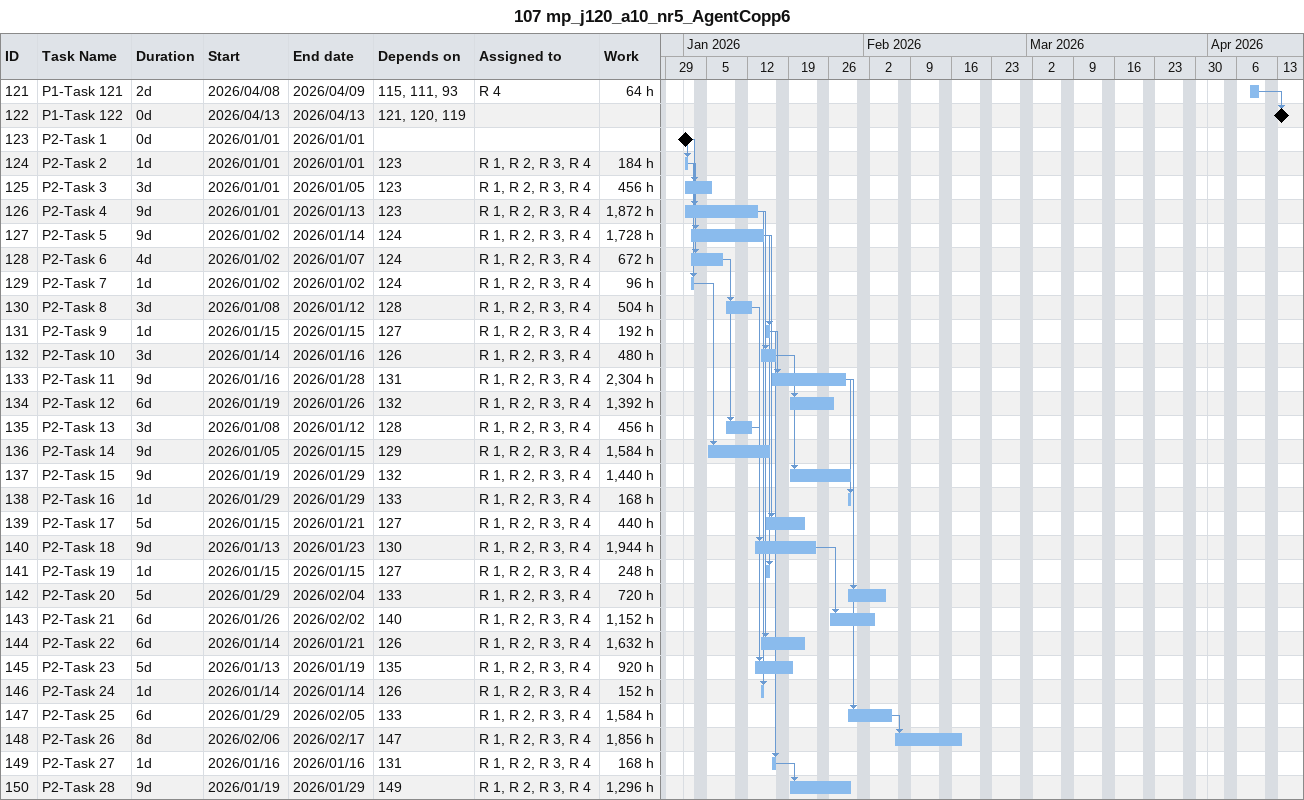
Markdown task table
107 mp_j120_a10_nr5_AgentCopp6

| ID | Task | Duration | Start | Finish | Predecessors | Resources | Work (h) |
|---|---|---|---|---|---|---|---|
| 121 | P1-Task 121 | 2d | 2026-04-08 | 2026-04-09 | 115, 111, 93 | R 4 | 64 |
| 122 | P1-Task 122 | 0d | 2026-04-13 | 2026-04-13 | 121, 120, 119 |  |  |
| 123 | P2-Task 1 | 0d | 2026-01-01 | 2026-01-01 |  |  |  |
| 124 | P2-Task 2 | 1d | 2026-01-01 | 2026-01-01 | 123 | R 1, R 2, R 3, R 4 | 184 |
| 125 | P2-Task 3 | 3d | 2026-01-01 | 2026-01-05 | 123 | R 1, R 2, R 3, R 4 | 456 |
| 126 | P2-Task 4 | 9d | 2026-01-01 | 2026-01-13 | 123 | R 1, R 2, R 3, R 4 | 1872 |
| 127 | P2-Task 5 | 9d | 2026-01-02 | 2026-01-14 | 124 | R 1, R 2, R 3, R 4 | 1728 |
| 128 | P2-Task 6 | 4d | 2026-01-02 | 2026-01-07 | 124 | R 1, R 2, R 3, R 4 | 672 |
| 129 | P2-Task 7 | 1d | 2026-01-02 | 2026-01-02 | 124 | R 1, R 2, R 3, R 4 | 96 |
| 130 | P2-Task 8 | 3d | 2026-01-08 | 2026-01-12 | 128 | R 1, R 2, R 3, R 4 | 504 |
| 131 | P2-Task 9 | 1d | 2026-01-15 | 2026-01-15 | 127 | R 1, R 2, R 3, R 4 | 192 |
| 132 | P2-Task 10 | 3d | 2026-01-14 | 2026-01-16 | 126 | R 1, R 2, R 3, R 4 | 480 |
| 133 | P2-Task 11 | 9d | 2026-01-16 | 2026-01-28 | 131 | R 1, R 2, R 3, R 4 | 2304 |
| 134 | P2-Task 12 | 6d | 2026-01-19 | 2026-01-26 | 132 | R 1, R 2, R 3, R 4 | 1392 |
| 135 | P2-Task 13 | 3d | 2026-01-08 | 2026-01-12 | 128 | R 1, R 2, R 3, R 4 | 456 |
| 136 | P2-Task 14 | 9d | 2026-01-05 | 2026-01-15 | 129 | R 1, R 2, R 3, R 4 | 1584 |
| 137 | P2-Task 15 | 9d | 2026-01-19 | 2026-01-29 | 132 | R 1, R 2, R 3, R 4 | 1440 |
| 138 | P2-Task 16 | 1d | 2026-01-29 | 2026-01-29 | 133 | R 1, R 2, R 3, R 4 | 168 |
| 139 | P2-Task 17 | 5d | 2026-01-15 | 2026-01-21 | 127 | R 1, R 2, R 3, R 4 | 440 |
| 140 | P2-Task 18 | 9d | 2026-01-13 | 2026-01-23 | 130 | R 1, R 2, R 3, R 4 | 1944 |
| 141 | P2-Task 19 | 1d | 2026-01-15 | 2026-01-15 | 127 | R 1, R 2, R 3, R 4 | 248 |
| 142 | P2-Task 20 | 5d | 2026-01-29 | 2026-02-04 | 133 | R 1, R 2, R 3, R 4 | 720 |
| 143 | P2-Task 21 | 6d | 2026-01-26 | 2026-02-02 | 140 | R 1, R 2, R 3, R 4 | 1152 |
| 144 | P2-Task 22 | 6d | 2026-01-14 | 2026-01-21 | 126 | R 1, R 2, R 3, R 4 | 1632 |
| 145 | P2-Task 23 | 5d | 2026-01-13 | 2026-01-19 | 135 | R 1, R 2, R 3, R 4 | 920 |
| 146 | P2-Task 24 | 1d | 2026-01-14 | 2026-01-14 | 126 | R 1, R 2, R 3, R 4 | 152 |
| 147 | P2-Task 25 | 6d | 2026-01-29 | 2026-02-05 | 133 | R 1, R 2, R 3, R 4 | 1584 |
| 148 | P2-Task 26 | 8d | 2026-02-06 | 2026-02-17 | 147 | R 1, R 2, R 3, R 4 | 1856 |
| 149 | P2-Task 27 | 1d | 2026-01-16 | 2026-01-16 | 131 | R 1, R 2, R 3, R 4 | 168 |
| 150 | P2-Task 28 | 9d | 2026-01-19 | 2026-01-29 | 149 | R 1, R 2, R 3, R 4 | 1296 |
